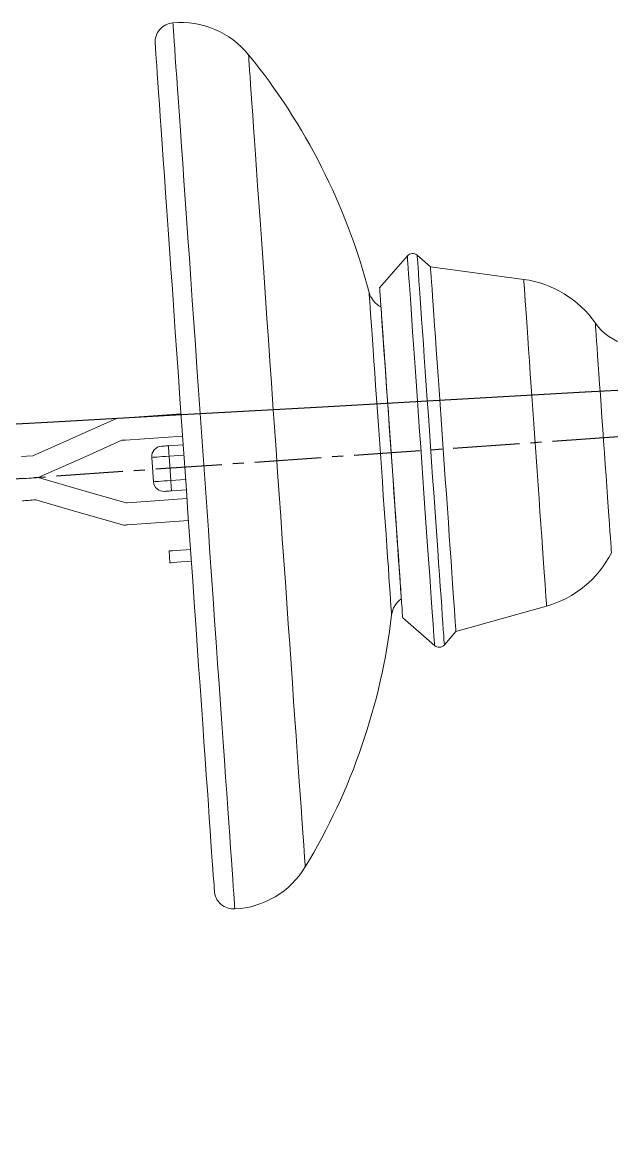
# Model space of a CAD drawing. Header units: millimetres. Extents: x 1587714 to 3094800, y -694377 to -413614.
# Drawn here: x 2056398.3 to 2056567.6, y -549966.2 to -549641.5 of the extents above; entities that cross this region are included whole.
import ezdxf

# ---------------------------------------------------------------- set-up
doc = ezdxf.new("R2010")
doc.units = ezdxf.units.MM
doc.linetypes.add('CENTER2', pattern=[28.575, 19.05, -3.175, 3.175, -3.175])
doc.layers.add('0_EJES', color=1, linetype='CENTER2')
doc.layers.add('M0_EQUIPOS', color=7, linetype='Continuous')

# ---------------------------------------------------------------- blocks, each defined once
blk = doc.blocks.new('poste doble terminal TM1')
at = {"layer": '0_EJES'}
blk.add_line((-248, 9025), (-1143.24, 8962.4), dxfattribs=at)
at = {"layer": 'M0_EQUIPOS', "color": 160, "linetype": 'Continuous', "lineweight": 15}
for p, q in [((-878.81, 9037.11), (-886.78, 9027.95)), ((-872.16, 9033.98), (-875.99, 9037.31)), ((-845.35, 9030.37), (-872.16, 9033.98)), ((-947.51, 8982.6), (-943.25, 8982.9)), ((-952.29, 8979.26), (-951.8, 8972.28)), ((-943.05, 8979.91), (-947.3, 8979.61)), ((-947.3, 8979.61), (-946.82, 8972.63)), ((-946.82, 8972.63), (-942.56, 8972.92)), ((-942.35, 8969.93), (-946.61, 8969.63)), ((-947.31, 8952.39), (-947.07, 8949)), ((-864.84, 8929.24), (-838.79, 8936.55)), ((-880.15, 8933.18), (-870.99, 8925.21)), ((-868.17, 8925.41), (-864.84, 8929.24))]:
    blk.add_line(p, q, dxfattribs=at)
at = {"layer": 'M0_EQUIPOS', "linetype": 'Continuous', "lineweight": 15}
for p, q in [((-944.34, 8998.41), (-944.31, 8997.71)), ((-943.87, 8991.73), (-959.98, 8990.6)), ((-959.83, 8984.25), (-943.43, 8985.39)), ((-959.41, 8966.23), (-942.17, 8967.44)), ((-941.73, 8961.1), (-959.26, 8959.88))]:
    blk.add_line(p, q, dxfattribs=at)
at = {"layer": 'M0_EQUIPOS', "color": 160, "linetype": 'Continuous', "lineweight": 15, "flags": 128}
for points in [[(-946.21, 9104), (-946.2, 9103.96), (-946.18, 9103.6), (-946.13, 9102.89), (-946.06, 9101.83), (-945.96, 9100.43), (-945.84, 9098.67), (-945.69, 9096.58), (-945.52, 9094.16), (-945.33, 9091.4), (-945.11, 9088.33), (-944.88, 9084.95), (-944.62, 9081.26), (-944.34, 9077.29), (-944.04, 9073.03), (-943.73, 9068.51), (-943.39, 9063.73), (-943.04, 9058.7), (-942.67, 9053.45), (-942.29, 9047.99), (-941.9, 9042.33), (-941.49, 9036.48), (-941.07, 9030.47), (-940.64, 9024.31), (-940.2, 9018.02), (-939.75, 9011.61), (-939.29, 9005.1), (-938.83, 8998.52), (-938.37, 8991.87), (-937.9, 8985.19), (-937.43, 8978.48), (-936.96, 8971.76), (-936.49, 8965.06), (-936.03, 8958.39), (-935.56, 8951.78), (-935.11, 8945.23), (-934.65, 8938.77), (-934.21, 8932.42), (-933.77, 8926.19), (-933.35, 8920.1), (-932.93, 8914.17), (-932.53, 8908.41), (-932.14, 8902.85), (-931.77, 8897.49), (-931.41, 8892.35), (-931.07, 8887.45), (-930.74, 8882.8), (-930.43, 8878.4), (-930.14, 8874.29), (-929.88, 8870.46), (-929.63, 8866.92), (-929.4, 8863.69), (-929.2, 8860.78), (-929.02, 8858.19), (-928.86, 8855.93), (-928.73, 8854), (-928.62, 8852.42), (-928.53, 8851.19), (-928.47, 8850.31), (-928.43, 8849.78), (-928.42, 8849.6)], [(-951.31, 9098.13), (-951.3, 9097.95), (-951.26, 9097.42), (-951.2, 9096.53), (-951.11, 9095.28), (-951, 9093.69), (-950.87, 9091.76), (-950.71, 9089.48), (-950.53, 9086.88), (-950.32, 9083.95), (-950.09, 9080.71), (-949.85, 9077.16), (-949.58, 9073.31), (-949.29, 9069.18), (-948.98, 9064.78), (-948.65, 9060.12), (-948.31, 9055.21), (-947.95, 9050.07), (-947.58, 9044.72), (-947.19, 9039.17), (-946.79, 9033.43), (-946.37, 9027.52), (-945.95, 9021.47), (-945.52, 9015.28), (-945.08, 9008.98), (-944.63, 9002.58), (-944.18, 8996.11), (-943.72, 8989.57), (-943.26, 8983), (-942.8, 8976.41), (-942.34, 8969.83), (-941.88, 8963.25), (-941.42, 8956.72), (-940.97, 8950.25), (-940.52, 8943.85), (-940.08, 8937.55), (-939.65, 8931.36), (-939.23, 8925.31), (-938.81, 8919.4), (-938.41, 8913.66), (-938.02, 8908.11), (-937.65, 8902.76), (-937.29, 8897.62), (-936.95, 8892.71), (-936.62, 8888.05), (-936.31, 8883.65), (-936.03, 8879.52), (-935.76, 8875.67), (-935.51, 8872.12), (-935.28, 8868.88), (-935.08, 8865.95), (-934.89, 8863.34), (-934.74, 8861.07), (-934.6, 8859.14), (-934.49, 8857.55), (-934.4, 8856.3), (-934.34, 8855.41), (-934.3, 8854.88), (-934.29, 8854.7)], [(-924.48, 9094.89), (-924.47, 9094.72), (-924.43, 9094.19), (-924.37, 9093.3), (-924.28, 9092.07), (-924.17, 9090.49), (-924.04, 9088.57), (-923.88, 9086.32), (-923.7, 9083.74), (-923.5, 9080.84), (-923.27, 9077.62), (-923.03, 9074.11), (-922.76, 9070.3), (-922.48, 9066.22), (-922.17, 9061.86), (-921.85, 9057.26), (-921.51, 9052.41), (-921.16, 9047.34), (-920.79, 9042.05), (-920.4, 9036.58), (-920.01, 9030.93), (-919.6, 9025.11), (-919.19, 9019.16), (-918.76, 9013.08), (-918.33, 9006.9), (-917.89, 9000.62), (-917.45, 8994.29), (-917, 8987.9), (-916.55, 8981.48), (-916.1, 8975.05), (-915.65, 8968.64), (-915.21, 8962.25), (-914.76, 8955.91), (-914.32, 8949.64), (-913.89, 8943.45), (-913.47, 8937.37), (-913.05, 8931.42), (-912.64, 8925.6), (-912.25, 8919.95), (-911.87, 8914.48), (-911.5, 8909.19), (-911.14, 8904.12), (-910.8, 8899.28), (-910.48, 8894.67), (-910.18, 8890.32), (-909.89, 8886.23), (-909.62, 8882.42), (-909.38, 8878.91), (-909.15, 8875.69), (-908.95, 8872.79), (-908.77, 8870.21), (-908.61, 8867.96), (-908.48, 8866.04), (-908.37, 8864.46), (-908.28, 8863.23), (-908.22, 8862.35), (-908.18, 8861.82), (-908.17, 8861.64)], [(-878.81, 9037.11), (-878.81, 9037.07), (-878.79, 9036.71), (-878.74, 9036.01), (-878.66, 9034.96), (-878.57, 9033.57), (-878.44, 9031.84), (-878.3, 9029.8), (-878.14, 9027.45), (-877.95, 9024.81), (-877.75, 9021.89), (-877.53, 9018.71), (-877.29, 9015.3), (-877.03, 9011.67), (-876.77, 9007.84), (-876.49, 9003.85), (-876.2, 8999.72), (-875.9, 8995.46), (-875.6, 8991.12), (-875.29, 8986.72), (-874.98, 8982.27), (-874.67, 8977.83), (-874.36, 8973.4), (-874.05, 8969.02), (-873.75, 8964.72), (-873.46, 8960.53), (-873.17, 8956.46), (-872.9, 8952.55), (-872.64, 8948.82), (-872.39, 8945.29), (-872.16, 8942), (-871.95, 8938.95), (-871.75, 8936.16), (-871.58, 8933.66), (-871.43, 8931.46), (-871.29, 8929.58), (-871.18, 8928.02), (-871.1, 8926.8), (-871.04, 8925.92), (-871, 8925.39), (-870.99, 8925.21), (-870.99, 8925.21)], [(-875.99, 9037.31), (-875.99, 9037.26), (-875.96, 9036.91), (-875.91, 9036.21), (-875.84, 9035.16), (-875.74, 9033.76), (-875.62, 9032.04), (-875.48, 9030), (-875.32, 9027.65), (-875.13, 9025), (-874.93, 9022.08), (-874.7, 9018.91), (-874.47, 9015.49), (-874.21, 9011.86), (-873.94, 9008.04), (-873.67, 9004.05), (-873.38, 8999.91), (-873.08, 8995.66), (-872.78, 8991.32), (-872.47, 8986.91), (-872.16, 8982.47), (-871.85, 8978.02), (-871.54, 8973.6), (-871.23, 8969.22), (-870.93, 8964.92), (-870.64, 8960.72), (-870.35, 8956.66), (-870.08, 8952.75), (-869.82, 8949.02), (-869.57, 8945.49), (-869.34, 8942.19), (-869.13, 8939.14), (-868.93, 8936.36), (-868.76, 8933.86), (-868.6, 8931.66), (-868.47, 8929.78), (-868.36, 8928.22), (-868.28, 8927), (-868.22, 8926.12), (-868.18, 8925.59), (-868.17, 8925.41)], [(-872.16, 9033.98), (-872.15, 9033.8), (-872.11, 9033.27), (-872.05, 9032.38), (-871.97, 9031.14), (-871.86, 9029.57), (-871.72, 9027.67), (-871.57, 9025.45), (-871.39, 9022.94), (-871.2, 9020.14), (-870.98, 9017.08), (-870.75, 9013.78), (-870.51, 9010.25), (-870.25, 9006.54), (-869.97, 9002.65), (-869.69, 8998.62), (-869.4, 8994.47), (-869.1, 8990.23), (-868.8, 8985.93), (-868.5, 8981.61), (-868.2, 8977.29), (-867.9, 8972.99), (-867.6, 8968.75), (-867.31, 8964.61), (-867.03, 8960.57), (-866.76, 8956.68), (-866.5, 8952.97), (-866.25, 8949.44), (-866.02, 8946.14), (-865.81, 8943.08), (-865.61, 8940.28), (-865.44, 8937.77), (-865.28, 8935.55), (-865.15, 8933.65), (-865.04, 8932.08), (-864.95, 8930.84), (-864.89, 8929.95), (-864.85, 8929.42), (-864.84, 8929.24)], [(-845.35, 9030.37), (-845.34, 9030.19), (-845.3, 9029.65), (-845.24, 9028.77), (-845.15, 9027.54), (-845.04, 9025.97), (-844.91, 9024.08), (-844.76, 9021.88), (-844.58, 9019.39), (-844.39, 9016.63), (-844.18, 9013.61), (-843.95, 9010.36), (-843.71, 9006.91), (-843.46, 9003.28), (-843.19, 8999.5), (-842.92, 8995.6), (-842.64, 8991.6), (-842.36, 8987.55), (-842.07, 8983.46), (-841.79, 8979.37), (-841.5, 8975.31), (-841.22, 8971.32), (-840.95, 8967.42), (-840.68, 8963.63), (-840.43, 8960), (-840.19, 8956.55), (-839.96, 8953.31), (-839.75, 8950.29), (-839.56, 8947.53), (-839.38, 8945.03), (-839.23, 8942.84), (-839.1, 8940.95), (-838.99, 8939.38), (-838.9, 8938.15), (-838.84, 8937.26), (-838.8, 8936.73), (-838.79, 8936.55), (-838.79, 8936.55)], [(-886.78, 9027.95), (-886.78, 9027.9), (-886.75, 9027.55), (-886.7, 9026.86), (-886.63, 9025.81), (-886.53, 9024.44), (-886.41, 9022.74), (-886.27, 9020.72), (-886.11, 9018.41), (-885.93, 9015.82), (-885.73, 9012.97), (-885.52, 9009.88), (-885.28, 9006.57), (-885.04, 9003.07), (-884.78, 8999.4), (-884.52, 8995.59), (-884.24, 8991.68), (-883.96, 8987.67), (-883.68, 8983.62), (-883.39, 8979.54), (-883.11, 8975.48), (-882.83, 8971.44), (-882.55, 8967.48), (-882.28, 8963.61), (-882.02, 8959.87), (-881.77, 8956.29), (-881.53, 8952.88), (-881.31, 8949.67), (-881.1, 8946.7), (-880.91, 8943.98), (-880.74, 8941.52), (-880.58, 8939.36), (-880.45, 8937.5), (-880.35, 8935.96), (-880.26, 8934.75), (-880.2, 8933.88), (-880.16, 8933.36), (-880.15, 8933.18)], [(-889.8, 9026.65), (-889.79, 9026.47), (-889.75, 9025.94), (-889.69, 9025.07), (-889.61, 9023.86), (-889.5, 9022.31), (-889.37, 9020.44), (-889.22, 9018.28), (-889.05, 9015.82), (-888.86, 9013.09), (-888.65, 9010.11), (-888.42, 9006.9), (-888.19, 9003.5), (-887.93, 8999.91), (-887.67, 8996.18), (-887.4, 8992.33), (-887.13, 8988.39), (-886.85, 8984.38), (-886.57, 8980.35), (-886.28, 8976.31), (-886, 8972.31), (-885.73, 8968.36), (-885.46, 8964.51), (-885.2, 8960.78), (-884.95, 8957.2), (-884.71, 8953.79), (-884.49, 8950.59), (-884.28, 8947.61), (-884.09, 8944.88), (-883.91, 8942.42), (-883.76, 8940.25), (-883.63, 8938.38), (-883.52, 8936.84), (-883.44, 8935.62), (-883.38, 8934.75), (-883.34, 8934.22), (-883.33, 8934.05)], [(-886.4, 9022.47), (-886.38, 9022.29), (-886.35, 9021.75), (-886.29, 9020.87), (-886.2, 9019.64), (-886.09, 9018.07), (-885.96, 9016.19), (-885.81, 9014), (-885.63, 9011.53), (-885.44, 9008.79), (-885.23, 9005.82), (-885.01, 9002.62), (-884.77, 8999.24), (-884.53, 8995.7), (-884.27, 8992.03), (-884.01, 8988.26), (-883.74, 8984.43), (-883.47, 8980.56), (-883.2, 8976.7), (-882.93, 8972.86), (-882.67, 8969.1), (-882.41, 8965.43), (-882.16, 8961.89), (-881.92, 8958.51), (-881.7, 8955.31), (-881.49, 8952.33), (-881.3, 8949.6), (-881.13, 8947.13), (-880.98, 8944.94), (-880.84, 8943.05), (-880.73, 8941.49), (-880.65, 8940.26), (-880.59, 8939.37), (-880.55, 8938.84), (-880.54, 8938.66), (-880.54, 8938.66)], [(-824.76, 9017.8), (-824.75, 9017.75), (-824.73, 9017.41), (-824.68, 9016.71), (-824.61, 9015.68), (-824.51, 9014.32), (-824.4, 9012.65), (-824.26, 9010.68), (-824.1, 9008.44), (-823.93, 9005.95), (-823.74, 9003.23), (-823.53, 9000.32), (-823.32, 8997.25), (-823.1, 8994.04), (-822.86, 8990.74), (-822.63, 8987.38), (-822.39, 8983.98), (-822.15, 8980.6), (-821.92, 8977.26), (-821.69, 8974), (-821.47, 8970.86), (-821.26, 8967.86), (-821.07, 8965.04), (-820.88, 8962.44), (-820.72, 8960.07), (-820.57, 8957.96), (-820.44, 8956.14), (-820.34, 8954.62), (-820.25, 8953.43), (-820.19, 8952.56), (-820.16, 8952.04), (-820.15, 8951.86)], [(-949.51, 8982.46), (-949.47, 8982.46), (-949.36, 8982.47), (-949.17, 8982.49), (-948.92, 8982.5), (-948.62, 8982.52), (-948.28, 8982.55), (-947.9, 8982.57), (-947.51, 8982.6)], [(-947.51, 8982.6), (-947.51, 8982.54), (-947.5, 8982.37), (-947.48, 8982.1), (-947.45, 8981.72), (-947.42, 8981.27), (-947.38, 8980.75), (-947.35, 8980.19), (-947.3, 8979.61)], [(-947.3, 8979.61), (-948.28, 8979.54), (-949.21, 8979.47), (-950.08, 8979.41), (-950.83, 8979.36), (-951.45, 8979.32), (-951.91, 8979.29), (-952.2, 8979.27), (-952.29, 8979.26)], [(-951.8, 8972.28), (-951.71, 8972.28), (-951.42, 8972.3), (-950.96, 8972.34), (-950.34, 8972.38), (-949.59, 8972.43), (-948.72, 8972.49), (-947.79, 8972.56), (-946.82, 8972.63)], [(-946.82, 8972.63), (-946.78, 8972.04), (-946.74, 8971.48), (-946.7, 8970.96), (-946.67, 8970.51), (-946.64, 8970.14), (-946.62, 8969.86), (-946.61, 8969.69), (-946.61, 8969.63)], [(-946.61, 8969.63), (-947, 8969.61), (-947.37, 8969.58), (-947.72, 8969.56), (-948.02, 8969.53), (-948.27, 8969.52), (-948.45, 8969.5), (-948.56, 8969.5), (-948.6, 8969.49)], [(-941.15, 8952.82), (-942.35, 8952.74), (-943.98, 8952.63), (-945.31, 8952.53), (-946.32, 8952.46), (-946.98, 8952.41), (-947.29, 8952.39), (-947.31, 8952.39)], [(-940.91, 8949.43), (-942.11, 8949.34), (-943.74, 8949.23), (-945.07, 8949.14), (-946.08, 8949.07), (-946.74, 8949.02), (-947.05, 8949), (-947.07, 8949)]]:
    blk.add_lwpolyline(points, dxfattribs=at)
at = {"layer": 'M0_EQUIPOS', "linetype": 'Continuous', "lineweight": 15, "flags": 128}
for points in [[(-944.29, 8997.71), (-944.31, 8997.71), (-944.31, 8997.71)], [(-962.47, 8990.43), (-975.93, 8984.43), (-986.5, 8979.72)], [(-959.98, 8990.6), (-961.37, 8990.5), (-962.47, 8990.43)], [(-984.94, 8973.47), (-971.48, 8979.46), (-960.91, 8984.17)], [(-986.5, 8979.72), (-988.31, 8979.6), (-989.73, 8979.5)], [(-984.94, 8973.47), (-970.78, 8969.41), (-959.65, 8966.21)], [(-960.32, 8959.8), (-974.49, 8963.86), (-985.62, 8967.06)]]:
    blk.add_lwpolyline(points, dxfattribs=at)
at = {"layer": 'M0_EQUIPOS', "color": 160, "linetype": 'Continuous', "lineweight": 15}
for centre, radius, start, end in [((-945.83, 9098.51), 5.5, 93.9849, 184), ((-943.89, 9079.06), 25.05, 39.21, 95.3104), ((-1063.95, 8981.1), 180, 14.6572, 39.2131), ((-877.3, 9035.8), 2, 49, 139), ((-849.36, 9000.63), 30, 34.8965, 82.3176), ((-883.52, 9028.29), 6.5, 194.6572, 243.6845), ((-812.45, 9026.38), 15, 214.8965, 256.4367), ((-949.3, 8979.47), 3, 94, 184), ((-948.81, 8972.49), 3, 184, 274), ((-846.9, 8965.43), 30, 285.6824, 333.1035), ((-876.87, 8933.29), 6.5, 124.3155, 173.3428), ((-1062.12, 8954.92), 180, 328.7869, 353.3428), ((-869.68, 8926.72), 2, 229, 319), ((-929.59, 8874.62), 25.05, 272.6896, 328.79), ((-928.8, 8855.08), 5.5, 184, 274.0151)]:
    blk.add_arc(centre, radius, start, end, dxfattribs=at)
at = {"layer": 'M0_EQUIPOS', "linetype": 'Continuous', "lineweight": 15}
for points, knots in [([(-960.91, 8984.17), (-960.71, 8984.18), (-960.35, 8984.21), (-959.99, 8984.23), (-959.83, 8984.25)], [0, 0, 0, 0, 0.560029, 1, 1, 1, 1]), ([(-989.58, 8973.14), (-988.72, 8973.2), (-987.17, 8973.31), (-985.62, 8973.42), (-984.94, 8973.47)], [0, 0, 0, 0, 0.5599922, 1, 1, 1, 1]), ([(-989.58, 8973.14), (-988.72, 8973.2), (-987.17, 8973.31), (-985.62, 8973.42), (-984.94, 8973.47)], [0, 0, 0, 0, 0.5599922, 1, 1, 1, 1]), ([(-985.62, 8967.06), (-986.33, 8967.01), (-987.6, 8966.92), (-988.87, 8966.83), (-989.43, 8966.79)], [0, 0, 0, 0, 0.560002, 1, 1, 1, 1]), ([(-959.65, 8966.21), (-959.61, 8966.22), (-959.53, 8966.22), (-959.45, 8966.23), (-959.41, 8966.23)], [0, 0, 0, 0, 0.559998, 1, 1, 1, 1]), ([(-959.26, 8959.88), (-959.46, 8959.86), (-959.81, 8959.84), (-960.17, 8959.81), (-960.32, 8959.8)], [0, 0, 0, 0, 0.559957, 1, 1, 1, 1])]:
    blk.add_open_spline(points, degree=3, knots=knots, dxfattribs=at)

msp = doc.modelspace()

# ---------------------------------------------------------------- linework, layer by layer
at = {"color": 5}
for centre, radius, start, end in [((2051916.7063, -467930.9862), 81948.2341, 266.726461227, 273.654253542), ((2061183.3471, -474010.1855), 77008.6558, 259.566268269, 266.990086958)]:
    msp.add_arc(centre, radius, start, end, dxfattribs=at)

# ---------------------------------------------------------------- block references
msp.add_blockref('poste doble terminal TM1', (2057387.7201, -558745.6049))

doc.saveas('drawing.dxf')
